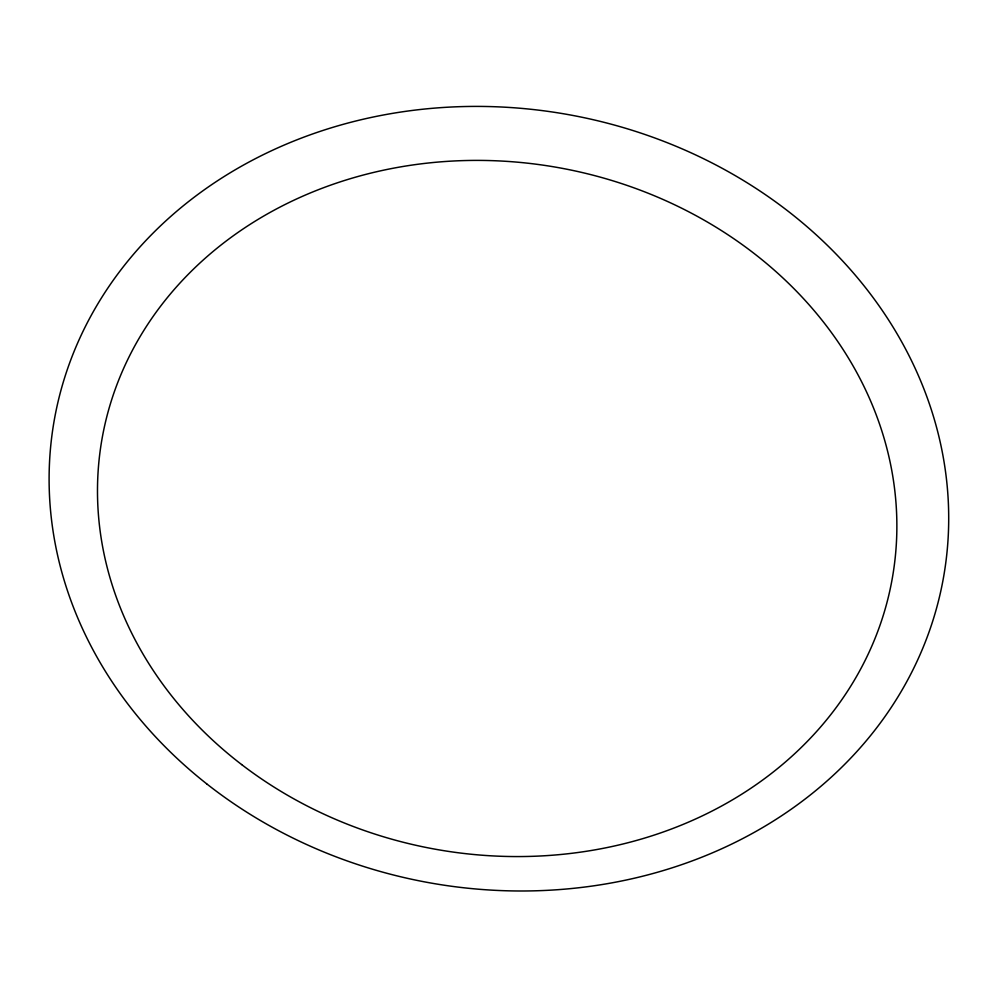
<?xml version="1.0" encoding="UTF-8"?>
<svg xmlns="http://www.w3.org/2000/svg" width="997" height="997" viewBox="0 0 997 997"><rect width="100%" height="100%" fill="white"/><g stroke="black" fill="none" stroke-linecap="round" stroke-linejoin="round"><path stroke-width="1.5" d="M206.603 783.767A451.529 390.313 10 0 0 941.131 589.551A451.529 390.313 10 0 0 348.962 122.768A451.529 390.313 10 0 0 206.603 783.767M241.635 764.562A401.243 346.308 10 0 0 891.106 584.628A401.243 346.308 10 0 0 358.783 176.257A401.243 346.308 10 0 0 241.635 764.562"/></g></svg>
